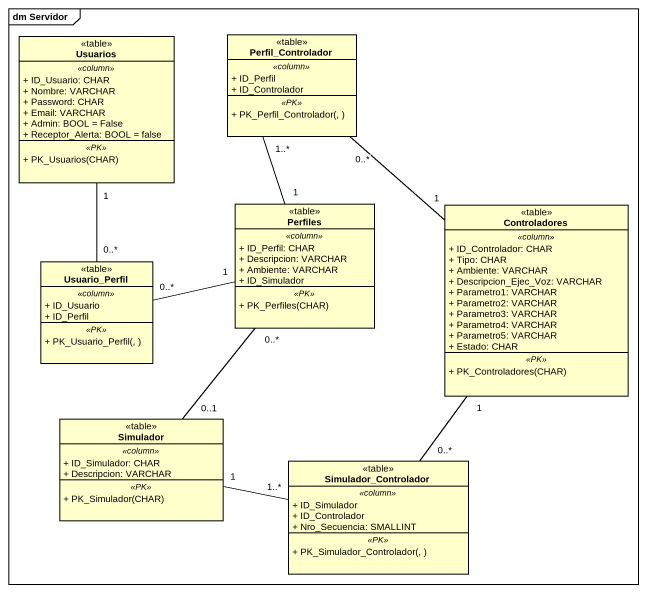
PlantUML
@startuml
mainframe dm Servidor
hide circle
hide empty members
skinparam classAttributeIconSize 0
class Usuarios <<table>> {
  .. <<column>> ..
  + ID_Usuario: CHAR
  + Nombre: VARCHAR
  + Password: CHAR
  + Email: VARCHAR
  + Admin: BOOL = False
  + Receptor_Alerta: BOOL = false
  .. <<PK>> ..
  + PK_Usuarios(CHAR)
}
class Perfil_Controlador <<table>> {
  .. <<column>> ..
  + ID_Perfil
  + ID_Controlador
  .. <<PK>> ..
  + PK_Perfil_Controlador(, )
}
class Perfiles <<table>> {
  .. <<column>> ..
  + ID_Perfil: CHAR
  + Descripcion: VARCHAR
  + Ambiente: VARCHAR
  + ID_Simulador
  .. <<PK>> ..
  + PK_Perfiles(CHAR)
}
class Controladores <<table>> {
  .. <<column>> ..
  + ID_Controlador: CHAR
  + Tipo: CHAR
  + Ambiente: VARCHAR
  + Descripcion_Ejec_Voz: VARCHAR
  + Parametro1: VARCHAR
  + Parametro2: VARCHAR
  + Parametro3: VARCHAR
  + Parametro4: VARCHAR
  + Parametro5: VARCHAR
  + Estado: CHAR
  .. <<PK>> ..
  + PK_Controladores(CHAR)
}
class Usuario_Perfil <<table>> {
  .. <<column>> ..
  + ID_Usuario
  + ID_Perfil
  .. <<PK>> ..
  + PK_Usuario_Perfil(, )
}
class Simulador <<table>> {
  .. <<column>> ..
  + ID_Simulador: CHAR
  + Descripcion: VARCHAR
  .. <<PK>> ..
  + PK_Simulador(CHAR)
}
class Simulador_Controlador <<table>> {
  .. <<column>> ..
  + ID_Simulador
  + ID_Controlador
  + Nro_Secuencia: SMALLINT
  .. <<PK>> ..
  + PK_Simulador_Controlador(, )
}
Usuarios "1" -- "0..*" Usuario_Perfil
Perfiles "1" -up- "1..*" Perfil_Controlador
Perfiles "0..*" -- "0..1" Simulador
Controladores "1" -up- "0..*" Perfil_Controlador
Usuario_Perfil "0..*" -right- "1" Perfiles
Simulador "1" -right- "1..*" Simulador_Controlador
Simulador_Controlador "0..*" -up- "1" Controladores
@enduml
